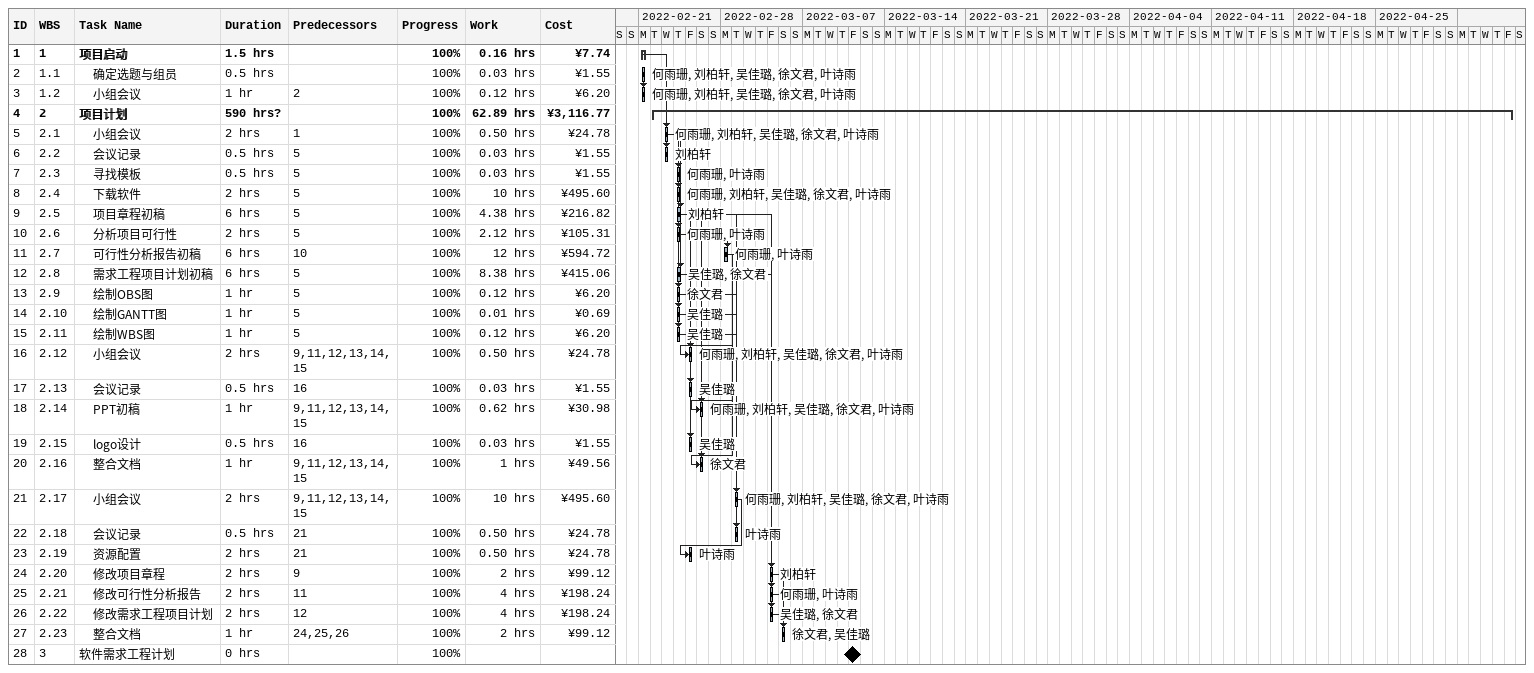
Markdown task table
| ID | WBS | Task | Duration | Start | Finish | Predecessors | Resources | % complete | Work (h) | Cost (¥) |
|---|---|---|---|---|---|---|---|---|---|---|
| 1 | 1 | **项目启动** | 1.5h | 2022-02-21 | 2022-02-21 |  |  | 100 | 0.16 | 7.74 |
| 2 | 1.1 | 确定选题与组员 | 0.5h | 2022-02-21 | 2022-02-21 |  | 何雨珊, 刘柏轩, 吴佳璐, 徐文君, 叶诗雨 | 100 | 0.03 | 1.55 |
| 3 | 1.2 | 小组会议 | 1h | 2022-02-21 | 2022-02-21 | 2 | 何雨珊, 刘柏轩, 吴佳璐, 徐文君, 叶诗雨 | 100 | 0.12 | 6.20 |
| 4 | 2 | **项目计划** | 590h? | 2022-02-22 | 2022-05-06 |  |  | 100 | 62.89 | 3116.77 |
| 5 | 2.1 | 小组会议 | 2h | 2022-02-23 | 2022-02-23 | 1 | 何雨珊, 刘柏轩, 吴佳璐, 徐文君, 叶诗雨 | 100 | 0.50 | 24.78 |
| 6 | 2.2 | 会议记录 | 0.5h | 2022-02-23 | 2022-02-23 | 5 | 刘柏轩 | 100 | 0.03 | 1.55 |
| 7 | 2.3 | 寻找模板 | 0.5h | 2022-02-24 | 2022-02-24 | 5 | 何雨珊, 叶诗雨 | 100 | 0.03 | 1.55 |
| 8 | 2.4 | 下载软件 | 2h | 2022-02-24 | 2022-02-24 | 5 | 何雨珊, 刘柏轩, 吴佳璐, 徐文君, 叶诗雨 | 100 | 10 | 495.60 |
| 9 | 2.5 | 项目章程初稿 | 6h | 2022-02-24 | 2022-02-24 | 5 | 刘柏轩 | 100 | 4.38 | 216.82 |
| 10 | 2.6 | 分析项目可行性 | 2h | 2022-02-24 | 2022-02-24 | 5 | 何雨珊, 叶诗雨 | 100 | 2.12 | 105.31 |
| 11 | 2.7 | 可行性分析报告初稿 | 6h | 2022-02-28 | 2022-02-28 | 10 | 何雨珊, 叶诗雨 | 100 | 12 | 594.72 |
| 12 | 2.8 | 需求工程项目计划初稿 | 6h | 2022-02-24 | 2022-02-24 | 5 | 吴佳璐, 徐文君 | 100 | 8.38 | 415.06 |
| 13 | 2.9 | 绘制OBS图 | 1h | 2022-02-24 | 2022-02-24 | 5 | 徐文君 | 100 | 0.12 | 6.20 |
| 14 | 2.10 | 绘制GANTT图 | 1h | 2022-02-24 | 2022-02-24 | 5 | 吴佳璐 | 100 | 0.01 | 0.69 |
| 15 | 2.11 | 绘制WBS图 | 1h | 2022-02-24 | 2022-02-24 | 5 | 吴佳璐 | 100 | 0.12 | 6.20 |
| 16 | 2.12 | 小组会议 | 2h | 2022-02-25 | 2022-02-25 | 9, 11, 12, 13, 14, 15 | 何雨珊, 刘柏轩, 吴佳璐, 徐文君, 叶诗雨 | 100 | 0.50 | 24.78 |
| 17 | 2.13 | 会议记录 | 0.5h | 2022-02-25 | 2022-02-25 | 16 | 吴佳璐 | 100 | 0.03 | 1.55 |
| 18 | 2.14 | PPT初稿 | 1h | 2022-02-26 | 2022-02-26 | 9, 11, 12, 13, 14, 15 | 何雨珊, 刘柏轩, 吴佳璐, 徐文君, 叶诗雨 | 100 | 0.62 | 30.98 |
| 19 | 2.15 | logo设计 | 0.5h | 2022-02-25 | 2022-02-25 | 16 | 吴佳璐 | 100 | 0.03 | 1.55 |
| 20 | 2.16 | 整合文档 | 1h | 2022-02-26 | 2022-02-26 | 9, 11, 12, 13, 14, 15 | 徐文君 | 100 | 1 | 49.56 |
| 21 | 2.17 | 小组会议 | 2h | 2022-03-01 | 2022-03-01 | 9, 11, 12, 13, 14, 15 | 何雨珊, 刘柏轩, 吴佳璐, 徐文君, 叶诗雨 | 100 | 10 | 495.60 |
| 22 | 2.18 | 会议记录 | 0.5h | 2022-03-01 | 2022-03-01 | 21 | 叶诗雨 | 100 | 0.50 | 24.78 |
| 23 | 2.19 | 资源配置 | 2h | 2022-02-25 | 2022-02-25 | 21 | 叶诗雨 | 100 | 0.50 | 24.78 |
| 24 | 2.20 | 修改项目章程 | 2h | 2022-03-04 | 2022-03-04 | 9 | 刘柏轩 | 100 | 2 | 99.12 |
| 25 | 2.21 | 修改可行性分析报告 | 2h | 2022-03-04 | 2022-03-04 | 11 | 何雨珊, 叶诗雨 | 100 | 4 | 198.24 |
| 26 | 2.22 | 修改需求工程项目计划 | 2h | 2022-03-04 | 2022-03-04 | 12 | 吴佳璐, 徐文君 | 100 | 4 | 198.24 |
| 27 | 2.23 | 整合文档 | 1h | 2022-03-05 | 2022-03-05 | 24, 25, 26 | 徐文君, 吴佳璐 | 100 | 2 | 99.12 |
| 28 | 3 | 软件需求工程计划 | 0h | 2022-03-11 | 2022-03-11 |  |  | 100 |  |  |
